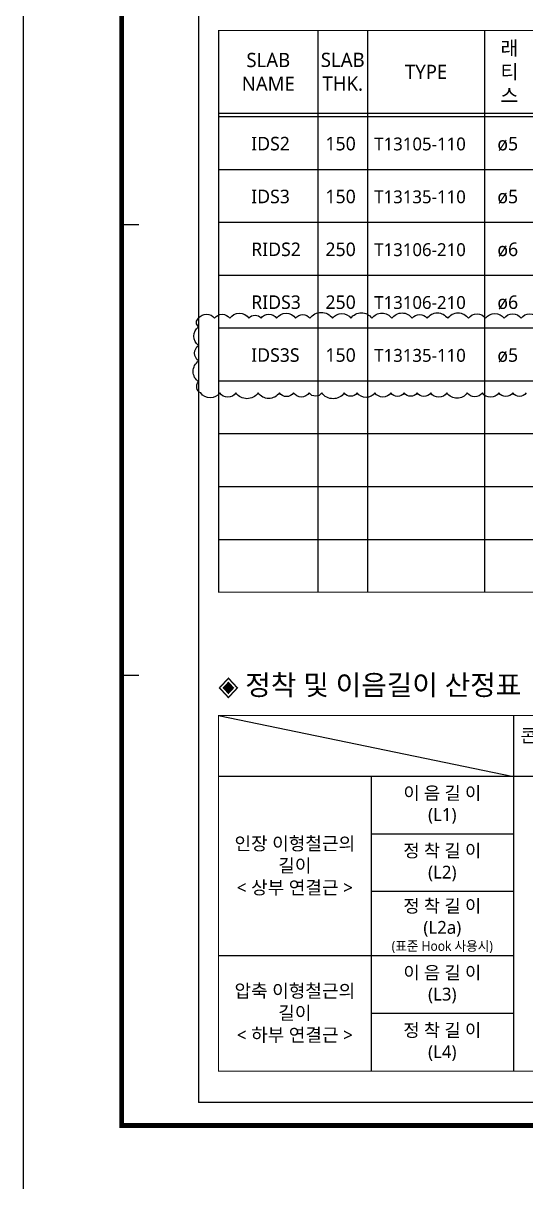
# Model space of a CAD drawing. Extents: x 10983 to 44623, y -18406 to 11294.
# Drawn here: x 10983 to 12465, y -524 to 2895 of the extents above; entities that cross this region are included whole.
import ezdxf
from ezdxf.enums import TextEntityAlignment as Align

# ---------------------------------------------------------------- set-up
doc = ezdxf.new("R2010")
doc.units = 0
doc.header["$LTSCALE"] = 100
doc.header["$MEASUREMENT"] = 0
doc.layers.get('0').update_dxf_attribs({"linetype": 'CONTINUOUS'})
doc.layers.get('Defpoints').update_dxf_attribs({"color": 165, "linetype": 'CONTINUOUS'})
for name, color, linetype in [('3', 3, 'CONTINUOUS'), ('D-TEX1', 6, 'CONTINUOUS'), ('D-TEX3', 9, 'CONTINUOUS'), ('form', 7, 'CONTINUOUS'), ('NDS_DCN', 10, 'CONTINUOUS'), ('TG-TABLE', 7, 'CONTINUOUS'), ('TG-TABLE.TEX', 7, 'CONTINUOUS'), ('TXT', 3, 'CONTINUOUS')]:
    doc.layers.add(name, color=color, linetype=linetype)
doc.styles.add('SY STT', font='malgun.ttf')
doc.styles.add('VICON TEXT', font='malgun.ttf')

# ---------------------------------------------------------------- blocks, each defined once
blk = doc.blocks.new('Deck_Sh01')
at = {"linetype": 'ByBlock'}
for p in [(0, 4950), (3400, 0)]:
    blk.add_line(p, (0, 0), dxfattribs=at)
at = {"layer": 'Defpoints'}
blk.add_lwpolyline([(-517.5, -296.1), (7892.5, -296.1), (7892.5, 5644), (-517.5, 5644)], close=True, dxfattribs=at)
at = {"layer": 'form', "color": 30}
for p, q in [((-226.8, 2590.9), (-176.8, 2590.9)), ((-226.8, 1261.3), (-176.8, 1261.3))]:
    blk.add_line(p, q, dxfattribs=at)
at = {"layer": 'form', "color": 30, "const_width": 14.2}
blk.add_lwpolyline([(-226.8, 5250), (-226.8, -68.2), (7726.8, -68.2), (7726.8, 5250)], close=True, dxfattribs=at)
at = {"layer": 'TG-TABLE'}
for p, q in [((351.8, 3163.8), (351.8, 1506)), ((498.2, 3163.8), (498.2, 1506)), ((843.4, 3163.8), (843.4, 1506)), ((59, 2919.8), (3367.5, 2919.8)), ((59, 2910), (3367.5, 2910)), ((59, 2754), (3367.5, 2754)), ((59, 2598), (3367.5, 2598)), ((59, 2442), (3367.5, 2442)), ((59, 2286), (3367.5, 2286)), ((59, 2130), (3367.5, 2130)), ((59, 1974), (3367.5, 1974)), ((59, 1818), (3367.5, 1818)), ((59, 1662), (3367.5, 1662))]:
    blk.add_line(p, q, dxfattribs=at)
at = {"layer": 'TG-TABLE', "const_width": 3.5}
blk.add_lwpolyline([(59, 3163.8), (3367.5, 3163.8), (3367.5, 1506), (59, 1506)], close=True, dxfattribs=at)
at = {"layer": 'TG-TABLE.TEX', "color": 3, "char_height": 42, "attachment_point": 5, "style": 'VICON TEXT'}
for s, heights, insert in [('래\\P티\\P스', [-197.8], (916.6, 3041.8)), ('SLAB\\PNAME', [-112.7], (205.4, 3041.8)), ('SLAB\\PTHK.', [-113.3], (425, 3041.8)), ('TYPE', [-42], (670.8, 3041.8))]:
    blk.add_mtext_dynamic_manual_height_columns(s, width=292.791, gutter_width=500, heights=heights, dxfattribs=dict(at, insert=insert))
at = {"layer": 'TG-TABLE.TEX', "color": 3, "ltscale": 0.5, "style": 'VICON TEXT'}
blk.add_attdef('DKTYT', text='', height=100, dxfattribs=at).set_placement((2425.2, 5047), align=Align.RIGHT)
at = {"layer": 'TXT', "ltscale": 0.5, "style": 'VICON TEXT'}
blk.add_attdef('DKTYR', text='', height=45, dxfattribs=at).set_placement((7248.4, 1495), align=Align.RIGHT)
blk = doc.blocks.new('Splice-240')
at = {"ltscale": 0.5, "const_width": 2.5}
blk.add_lwpolyline([(58.6, 92.2), (2195, 92.2), (2195, 1142.2), (58.6, 1142.2)], close=True, dxfattribs=at)
at = {"layer": '3', "color": 0, "ltscale": 1.5}
blk.add_line((928.6, 622.2), (508.6, 622.2), dxfattribs=at)
at = {"layer": 'D-TEX3', "color": 7}
blk.add_line((928.6, 432.2), (58.6, 432.2), dxfattribs=at)
at = {"layer": 'TG-TABLE'}
for p, q in [((58.6, 1142.2), (928.6, 962.2)), ((928.6, 1142.2), (928.6, 962.2)), ((1315, 1142.2), (1315, 962.2)), ((1315, 1052.2), (2195, 1052.2)), ((1535, 1052.2), (1535, 962.2)), ((1755, 1052.2), (1755, 962.2)), ((1975, 1052.2), (1975, 962.2)), ((2195, 962.2), (58.6, 962.2)), ((508.6, 962.2), (508.6, 92.2)), ((928.6, 962.2), (928.6, 92.2)), ((1315, 962.2), (1315, 92.2)), ((928.6, 792.2), (508.6, 792.2)), ((928.6, 262.2), (508.6, 262.2))]:
    blk.add_line(p, q, dxfattribs=at)
at = {"ltscale": 0.5, "style": 'VICON TEXT'}
blk.add_attdef('FCK', text='', height=40, dxfattribs=at).set_placement((1121.8, 527.2), align=Align.CENTER)
at = {"layer": 'D-TEX1', "color": 2, "style": 'VICON TEXT'}
blk.add_text('Fck=MPa', height=39, dxfattribs=at).set_placement((1005.9, 994.4))
at = {"layer": 'D-TEX1', "color": 2, "char_height": 38, "attachment_point": 5, "style": 'VICON TEXT'}
for s, heights, insert in [('이 음 길 이\\P(L1)', [-117.9], (718.6, 877.2)), ('이 음 길 이\\P(L3)', [-117.7], (718.6, 347.2))]:
    blk.add_mtext_dynamic_manual_height_columns(s, width=446.419, gutter_width=500, heights=heights, dxfattribs=dict(at, insert=insert))
at = {"layer": 'D-TEX3', "color": 3, "style": 'VICON TEXT'}
blk.add_text('◈ 정착 및 이음길이 산정표', height=60, dxfattribs=at).set_placement((58.4, 1202.2))
at = {"layer": 'D-TEX3', "color": 30, "style": 'VICON TEXT'}
blk.add_text('콘크리트 강도', height=39, dxfattribs=at).set_placement((949.3, 1063.3))
at = {"layer": 'D-TEX3', "color": 2, "style": 'VICON TEXT'}
blk.add_text('구조 일반사항 참조', height=50, dxfattribs=at).set_placement((1755, 527.2), align=Align.CENTER)
at = {"layer": 'D-TEX3', "color": 30, "attachment_point": 5, "style": 'VICON TEXT'}
for s, heights, insert, char_height in [('철 근 의  종 류', [-51.6], (1755, 1097.2), 39), ('HD10', [-40.5], (1425, 1007.2), 39), ('HD13', [-40.5], (1645, 1007.2), 39), ('HD16', [-40.5], (1865, 1007.2), 39), ('HD19', [-40.5], (2085, 1007.2), 39), ('인장 이형철근의\\P길이\\P< 상부 연결근 >', [-196.3], (283.6, 697.2), 39), ('정 착 길 이\\P(L2)', [-118.2], (718.6, 707.2), 38), ('정 착 길 이\\P(L2a)', [-118.2], (718.6, 544.1), 38), ('{\\H0.86842x;\\W0.95;(표준 Hook 사용시)}', [-40.6], (718.6, 458.6), 33), ('압축 이형철근의\\P길이\\P< 하부 연결근 >', [-196.3], (283.6, 262.2), 39), ('정 착 길 이\\P(L4)', [-117.6], (718.6, 177.2), 38)]:
    blk.add_mtext_dynamic_manual_height_columns(s, width=446.419, gutter_width=500, heights=heights, dxfattribs=dict(at, insert=insert, char_height=char_height))

msp = doc.modelspace()

# ---------------------------------------------------------------- linework, layer by layer
at = {"layer": 'NDS_DCN', "color": 7}
msp.add_lwpolyline([(12465.5, 1804, -0.520567), (12426.8, 1804, -0.520567), (12385.6, 1804, -0.520567), (12336.7, 1804, -0.520567), (12292.1, 1804, -0.520567), (12232.2, 1804, -0.520567), (12184.4, 1804, -0.520567), (12144.1, 1804, -0.520567), (12106.3, 1804, -0.520567), (12066.8, 1804, -0.520567), (12019.8, 1804, -0.520567), (11967.5, 1804, -0.520567), (11929.3, 1804, -0.520567), (11863.3, 1804, -0.520567), (11826.1, 1804, -0.520567), (11779.8, 1804, -0.520567), (11738, 1804, -0.520567), (11675.2, 1804, -0.520567), (11609.9, 1804, -0.520567), (11562.3, 1804, -0.520567), (11506.1, 1804, -0.520567), (11500, 1836.5, -0.520567), (11500, 1898.3, -0.520567), (11500, 1944.1, -0.520567), (11500, 1999.1, -0.520567), (11500, 2024.4, -0.520567), (11546.9, 2024.4, -0.520567), (11591.9, 2024.4, -0.520567), (11648.5, 2024.4, -0.520567), (11684.2, 2024.4, -0.520567), (11729.9, 2024.4, -0.520567), (11785.9, 2024.4, -0.520567), (11828.3, 2024.4, -0.520567), (11894.9, 2024.4, -0.520567), (11949.1, 2024.4, -0.520567), (12011.1, 2024.4, -0.520567), (12069.8, 2024.4, -0.520567), (12129.9, 2024.4, -0.520567), (12173.5, 2024.4, -0.520567), (12234.5, 2024.4, -0.520567), (12295.6, 2024.4, -0.520567), (12346.4, 2024.4, -0.520567), (12400.7, 2024.4, -0.520567), (12451.3, 2024.4, -0.520567), (12501.8, 2024.4, -0.520567)], format="xyb", dxfattribs=at)

# ---------------------------------------------------------------- block references
at = {"ltscale": 0.5}
msp.add_blockref('Deck_Sh01', (11500, -290.1), dxfattribs=at)
msp.add_blockref('Splice-240', (11500, -290.1), dxfattribs=at).add_auto_attribs({'FCK': '24'})

# ---------------------------------------------------------------- texts
at = {"layer": 'TG-TABLE.TEX', "ltscale": 0.5, "style": 'SY STT'}
for s, height, p in [('IDS2', 40, (11655, 2519.9)), ('150', 40, (11874, 2519.9)), ('T13105-110', 38, (12018, 2519.9)), ('ø5', 40, (12381, 2519.9)), ('IDS3', 40, (11655, 2363.9)), ('150', 40, (11874, 2363.9)), ('T13135-110', 38, (12018, 2363.9)), ('ø5', 40, (12381, 2363.9)), ('RIDS2', 40, (11655, 2207.9)), ('250', 40, (11874, 2207.9)), ('T13106-210', 38, (12018, 2207.9)), ('ø6', 40, (12381, 2207.9)), ('RIDS3', 40, (11655, 2051.9)), ('250', 40, (11874, 2051.9)), ('T13106-210', 38, (12018, 2051.9)), ('ø6', 40, (12381, 2051.9)), ('IDS3S', 40, (11655, 1895.9)), ('150', 40, (11874, 1895.9)), ('T13135-110', 38, (12018, 1895.9)), ('ø5', 40, (12381, 1895.9))]:
    msp.add_text(s, height=height, dxfattribs=at).set_placement(p)

doc.saveas('drawing.dxf')
